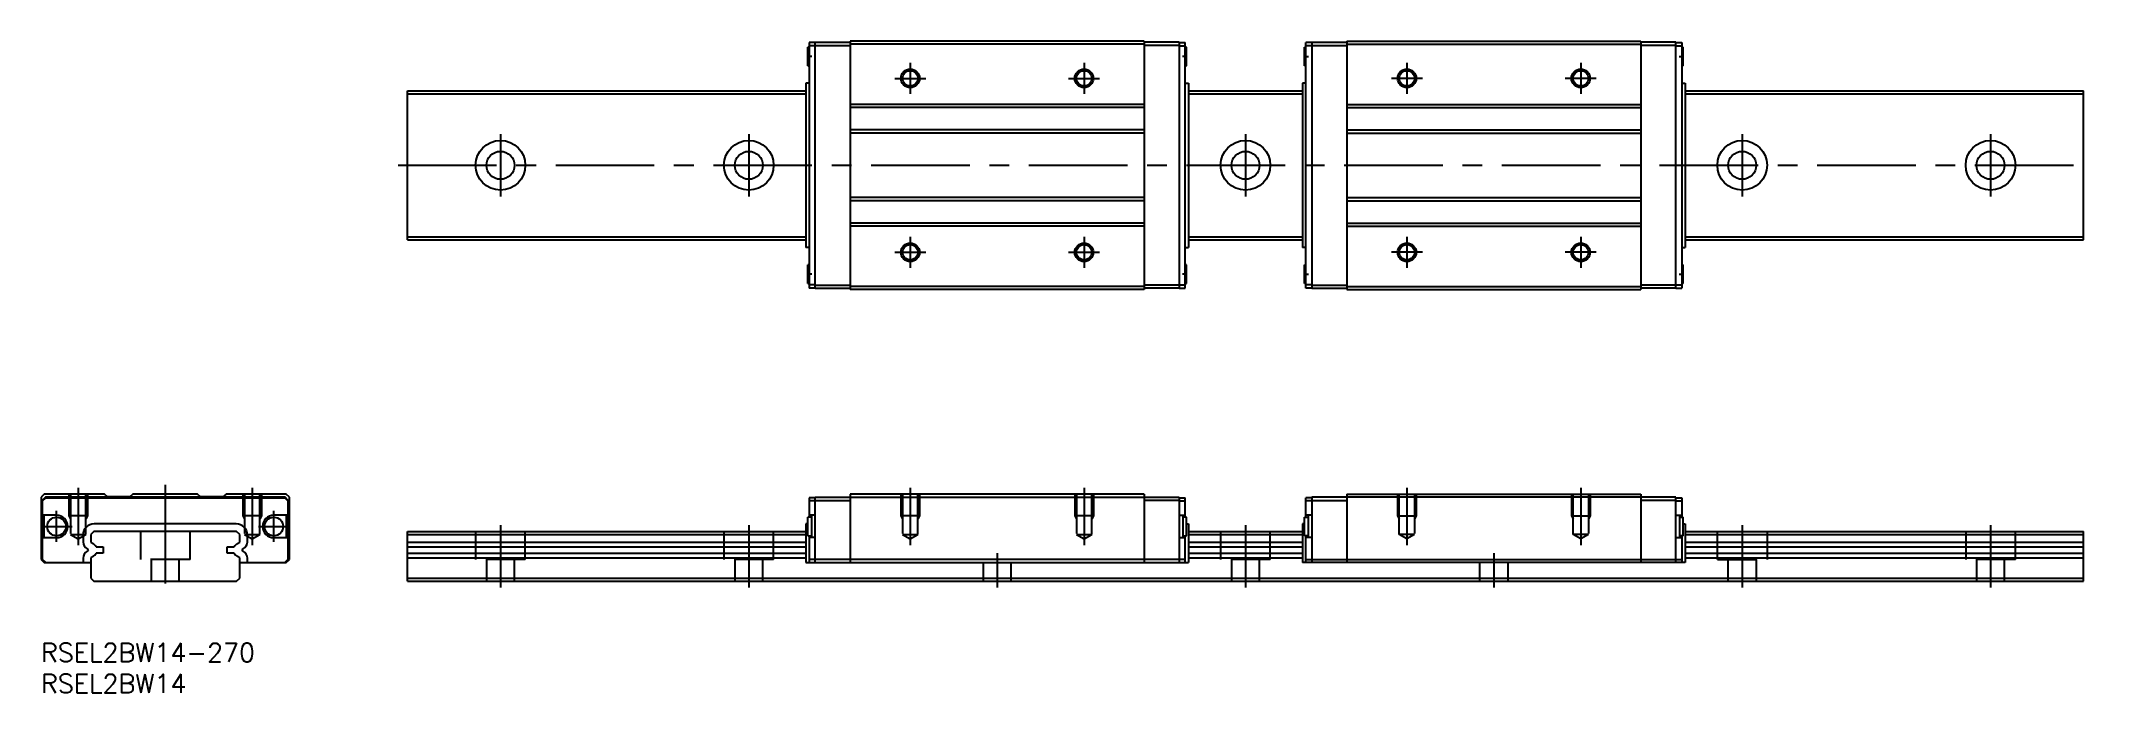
# Model space of a CAD drawing. Extents: x 0 to 330, y -8 to 97.
import ezdxf

# ---------------------------------------------------------------- set-up
doc = ezdxf.new("R2010")
doc.units = 0
doc.header["$LTSCALE"] = 0.5
doc.linetypes.add('CENTER', pattern=[50.8, 31.75, -6.35, 6.35, -6.35])
doc.linetypes.add('DASHED', pattern=[19.05, 12.7, -6.35])
for name, color, linetype in [('MSM_CENTER', 1, 'CENTER'), ('MSM_CONTINUOUS', 7, 'CONTINUOUS'), ('MSM_DASHED', 4, 'DASHED'), ('MSM_NARROW', 5, 'CONTINUOUS'), ('MSM_PART_NUMBER', 7, 'CONTINUOUS')]:
    doc.layers.add(name, color=color, linetype=linetype)
doc.styles.get("Standard").update_dxf_attribs({"font": 'txt.shx', "height": 1, "bigfont": 'bigfont.shx'})

# ---------------------------------------------------------------- blocks, each defined once
blk = doc.blocks.new('*U48')
at = {"layer": 'MSM_PART_NUMBER'}
blk.add_text('RSEL2BW14-270', height=3, dxfattribs=at).set_placement((0, -3))
blk = doc.blocks.new('*U49')
at = {"layer": 'MSM_PART_NUMBER'}
blk.add_text('RSEL2BW14', height=3, dxfattribs=at).set_placement((0, -8))

msp = doc.modelspace()

# ---------------------------------------------------------------- linework, layer by layer
at = {"layer": 'MSM_CENTER'}
for p, q in [((124.13, 94.44), (123.47, 94.44)), ((140, 93.44), (140, 88.44)), ((168, 93.44), (168, 88.44)), ((184.53, 94.44), (183.87, 94.44)), ((203.47, 94.44), (204.13, 94.44)), ((220, 93.44), (220, 88.44)), ((248, 93.44), (248, 88.44)), ((263.87, 94.44), (264.53, 94.44)), ((137.5, 90.94), (142.5, 90.94)), ((165.5, 90.94), (170.5, 90.94)), ((222.5, 90.94), (217.5, 90.94)), ((250.5, 90.94), (245.5, 90.94)), ((74, 81.94), (74, 71.94)), ((114, 81.94), (114, 71.94)), ((194, 81.94), (194, 71.94)), ((274, 81.94), (274, 71.94)), ((314, 81.94), (314, 71.94)), ((57.5, 76.94), (330.5, 76.94)), ((137.5, 62.94), (142.5, 62.94)), ((140, 65.44), (140, 60.44)), ((165.5, 62.94), (170.5, 62.94)), ((168, 65.44), (168, 60.44)), ((222.5, 62.94), (217.5, 62.94)), ((220, 65.44), (220, 60.44)), ((250.5, 62.94), (245.5, 62.94)), ((248, 65.44), (248, 60.44)), ((124.13, 59.44), (123.47, 59.44)), ((184.53, 59.44), (183.87, 59.44)), ((203.47, 59.44), (204.13, 59.44)), ((263.87, 59.44), (264.53, 59.44)), ((6, 25), (6, 15.79)), ((20, 25.5), (20, 8.5)), ((34, 25), (34, 15.79)), ((140, 25), (140, 15.79)), ((140, 24.29), (140, 18)), ((168, 25), (168, 15.79)), ((220, 25), (220, 15.79)), ((248, 25), (248, 15.79)), ((248, 24.29), (248, 18)), ((2.5, 16.3), (2.5, 21.3)), ((37.5, 16.3), (37.5, 21.3)), ((0, 18.8), (5, 18.8)), ((35, 18.8), (40, 18.8)), ((74, 19), (74, 9)), ((114, 19), (114, 9)), ((194, 19), (194, 9)), ((274, 19), (274, 9)), ((314, 19), (314, 9)), ((154, 14.5), (154, 9)), ((234, 14.5), (234, 9))]:
    msp.add_line(p, q, dxfattribs=at)
at = {"layer": 'MSM_CONTINUOUS'}
for p, q in [((123.5, 92.94), (123.5, 95.94)), ((123.7, 95.94), (123.5, 95.94)), ((124.7, 96.69), (123.7, 96.69)), ((123.7, 96.69), (123.7, 57.19)), ((124.7, 96.19), (123.7, 96.19)), ((124.7, 57.14), (124.7, 96.74)), ((124.7, 96.74), (130.3, 96.74)), ((124.7, 96.24), (130.3, 96.24)), ((177.7, 96.94), (130.3, 96.94)), ((130.3, 96.94), (130.3, 56.94)), ((177.7, 96.44), (130.3, 96.44)), ((177.7, 96.94), (177.7, 56.94)), ((183.3, 96.74), (177.7, 96.74)), ((183.3, 96.24), (177.7, 96.24)), ((183.3, 96.74), (183.3, 57.14)), ((183.3, 96.69), (184.3, 96.69)), ((183.3, 96.19), (184.3, 96.19)), ((184.3, 57.19), (184.3, 96.69)), ((184.5, 95.94), (184.3, 95.94)), ((184.5, 92.94), (184.5, 95.94)), ((203.5, 92.94), (203.5, 95.94)), ((203.5, 95.94), (203.7, 95.94)), ((203.7, 57.19), (203.7, 96.69)), ((204.7, 96.69), (203.7, 96.69)), ((204.7, 96.19), (203.7, 96.19)), ((204.7, 96.74), (210.3, 96.74)), ((204.7, 96.74), (204.7, 57.14)), ((204.7, 96.24), (210.3, 96.24)), ((210.3, 96.94), (257.7, 96.94)), ((210.3, 96.94), (210.3, 56.94)), ((210.3, 96.44), (257.7, 96.44)), ((257.7, 96.94), (257.7, 56.94)), ((263.3, 96.74), (257.7, 96.74)), ((263.3, 96.24), (257.7, 96.24)), ((263.3, 57.14), (263.3, 96.74)), ((263.3, 96.69), (264.3, 96.69)), ((263.3, 96.19), (264.3, 96.19)), ((264.3, 96.69), (264.3, 57.19)), ((264.3, 95.94), (264.5, 95.94)), ((264.5, 92.94), (264.5, 95.94)), ((123.5, 92.94), (123.7, 92.94)), ((184.3, 92.94), (184.5, 92.94)), ((203.7, 92.94), (203.5, 92.94)), ((264.5, 92.94), (264.3, 92.94)), ((123.2, 90.17), (123.2, 63.71)), ((123.7, 90.17), (123.2, 90.17)), ((184.3, 90.17), (184.8, 90.17)), ((184.8, 90.17), (184.8, 63.71)), ((203.2, 90.17), (203.2, 63.71)), ((203.7, 90.17), (203.2, 90.17)), ((264.3, 90.17), (264.8, 90.17)), ((264.8, 90.17), (264.8, 63.71)), ((59, 88.94), (123.2, 88.94)), ((59, 64.94), (59, 88.94)), ((59, 88.44), (123.2, 88.44)), ((177.7, 86.74), (130.3, 86.74)), ((177.7, 86.24), (130.3, 86.24)), ((184.8, 88.94), (203.2, 88.94)), ((184.8, 88.44), (203.2, 88.44)), ((210.3, 86.74), (257.7, 86.74)), ((210.3, 86.24), (257.7, 86.24)), ((264.8, 88.94), (329, 88.94)), ((264.8, 88.44), (329, 88.44)), ((329, 64.94), (329, 88.94)), ((177.7, 82.64), (130.3, 82.64)), ((210.3, 82.64), (257.7, 82.64)), ((177.7, 82.14), (130.3, 82.14)), ((210.3, 82.14), (257.7, 82.14)), ((177.7, 71.74), (130.3, 71.74)), ((177.7, 71.24), (130.3, 71.24)), ((210.3, 71.74), (257.7, 71.74)), ((210.3, 71.24), (257.7, 71.24)), ((177.7, 67.64), (130.3, 67.64)), ((177.7, 67.14), (130.3, 67.14)), ((210.3, 67.64), (257.7, 67.64)), ((210.3, 67.14), (257.7, 67.14)), ((59, 65.44), (123.2, 65.44)), ((59, 64.94), (123.2, 64.94)), ((123.7, 63.71), (123.2, 63.71)), ((184.3, 63.71), (184.8, 63.71)), ((184.8, 65.44), (203.2, 65.44)), ((184.8, 64.94), (203.2, 64.94)), ((203.7, 63.71), (203.2, 63.71)), ((264.3, 63.71), (264.8, 63.71)), ((264.8, 65.44), (329, 65.44)), ((264.8, 64.94), (329, 64.94)), ((123.5, 57.94), (123.5, 60.94)), ((123.7, 60.94), (123.5, 60.94)), ((184.5, 60.94), (184.3, 60.94)), ((184.5, 57.94), (184.5, 60.94)), ((203.5, 57.94), (203.5, 60.94)), ((203.5, 60.94), (203.7, 60.94)), ((264.3, 60.94), (264.5, 60.94)), ((264.5, 57.94), (264.5, 60.94)), ((123.5, 57.94), (123.7, 57.94)), ((124.7, 57.69), (123.7, 57.69)), ((124.7, 57.19), (123.7, 57.19)), ((124.7, 57.64), (130.3, 57.64)), ((124.7, 57.14), (130.3, 57.14)), ((177.7, 57.44), (130.3, 57.44)), ((177.7, 56.94), (130.3, 56.94)), ((183.3, 57.64), (177.7, 57.64)), ((183.3, 57.14), (177.7, 57.14)), ((183.3, 57.69), (184.3, 57.69)), ((183.3, 57.19), (184.3, 57.19)), ((184.3, 57.94), (184.5, 57.94)), ((203.7, 57.94), (203.5, 57.94)), ((204.7, 57.69), (203.7, 57.69)), ((204.7, 57.19), (203.7, 57.19)), ((204.7, 57.64), (210.3, 57.64)), ((204.7, 57.14), (210.3, 57.14)), ((210.3, 57.44), (257.7, 57.44)), ((210.3, 56.94), (257.7, 56.94)), ((263.3, 57.64), (257.7, 57.64)), ((263.3, 57.14), (257.7, 57.14)), ((263.3, 57.69), (264.3, 57.69)), ((263.3, 57.19), (264.3, 57.19)), ((264.5, 57.94), (264.3, 57.94)), ((0.5, 24), (0, 23.5)), ((0, 23.5), (0, 13.5)), ((0.7, 23.5), (0.2, 23)), ((0.25, 22.9), (0.75, 23.4)), ((10.2, 24), (0.5, 24)), ((39.3, 23.5), (0.7, 23.5)), ((0.75, 23.4), (39.25, 23.4)), ((10.7, 23.55), (10.2, 24)), ((14.3, 23.55), (10.7, 23.55)), ((14.8, 24), (14.3, 23.55)), ((25.2, 24), (14.8, 24)), ((25.7, 23.55), (25.2, 24)), ((29.3, 23.55), (25.7, 23.55)), ((29.8, 24), (29.3, 23.55)), ((39.5, 24), (29.8, 24)), ((39.25, 23.4), (39.75, 22.9)), ((39.8, 23), (39.3, 23.5)), ((40, 23.5), (39.5, 24)), ((40, 13.5), (40, 23.5)), ((123.7, 23.4), (123.7, 20.3)), ((124.7, 23.4), (123.7, 23.4)), ((124.7, 13), (124.7, 23.5)), ((124.7, 23.5), (183.3, 23.5)), ((130.3, 24), (130.3, 13)), ((177.7, 24), (130.3, 24)), ((177.7, 24), (177.7, 13)), ((183.3, 23.5), (183.3, 13)), ((183.3, 23.4), (184.3, 23.4)), ((184.3, 20.3), (184.3, 23.4)), ((203.7, 20.3), (203.7, 23.4)), ((204.7, 23.4), (203.7, 23.4)), ((204.7, 23.5), (204.7, 13)), ((263.3, 23.5), (204.7, 23.5)), ((210.3, 24), (210.3, 13)), ((210.3, 24), (257.7, 24)), ((257.7, 24), (257.7, 13)), ((263.3, 13), (263.3, 23.5)), ((263.3, 23.4), (264.3, 23.4)), ((264.3, 23.4), (264.3, 20.3)), ((0.2, 23), (0.2, 13.5)), ((0.25, 20.6), (0.25, 22.9)), ((2.5, 20.6), (0.25, 20.6)), ((0.45, 20.6), (0.45, 17)), ((39.75, 20.6), (37.5, 20.6)), ((39.55, 17), (39.55, 20.6)), ((39.75, 22.9), (39.75, 20.6)), ((39.8, 13.5), (39.8, 23)), ((123.5, 17.3), (123.5, 20.3)), ((124.1, 20.3), (123.5, 20.3)), ((124.7, 22.9), (123.7, 22.9)), ((124.7, 20.6), (123.7, 20.6)), ((124.1, 20.6), (124.1, 17)), ((124.7, 23), (130.3, 23)), ((183.3, 23), (177.7, 23)), ((183.3, 22.9), (184.3, 22.9)), ((183.3, 20.6), (184.3, 20.6)), ((183.9, 20.6), (183.9, 17)), ((184.5, 20.3), (183.9, 20.3)), ((184.5, 17.3), (184.5, 20.3)), ((203.5, 17.3), (203.5, 20.3)), ((203.5, 20.3), (204.1, 20.3)), ((204.7, 22.9), (203.7, 22.9)), ((204.7, 20.6), (203.7, 20.6)), ((204.1, 20.6), (204.1, 17)), ((204.7, 23), (210.3, 23)), ((263.3, 23), (257.7, 23)), ((263.3, 22.9), (264.3, 22.9)), ((263.3, 20.6), (264.3, 20.6)), ((263.9, 20.6), (263.9, 17)), ((263.9, 20.3), (264.5, 20.3)), ((264.5, 17.3), (264.5, 20.3)), ((0.25, 13.5), (0.25, 17)), ((0.25, 17), (2.5, 17)), ((6.77, 17.43), (6.77, 16.31)), ((8.5, 18), (8, 17.5)), ((8, 17.5), (8, 16.26)), ((31.5, 18), (8.5, 18)), ((31.43, 19.23), (8.57, 19.23)), ((32, 17.5), (31.5, 18)), ((32, 16.26), (32, 17.5)), ((33.23, 16.31), (33.23, 17.43)), ((37.5, 17), (39.75, 17)), ((39.75, 17), (39.75, 13.5)), ((59, 10), (59, 18)), ((59, 18), (123.2, 18)), ((59, 17.5), (123.2, 17.5)), ((123.2, 19.23), (123.2, 13)), ((123.5, 19.23), (123.2, 19.23)), ((123.5, 17.3), (124.1, 17.3)), ((123.7, 17.3), (123.7, 13)), ((124.7, 17), (123.7, 17)), ((183.3, 17), (184.3, 17)), ((183.9, 17.3), (184.5, 17.3)), ((184.3, 13), (184.3, 17.3)), ((184.5, 19.23), (184.8, 19.23)), ((184.8, 19.23), (184.8, 13)), ((184.8, 18), (203.2, 18)), ((184.8, 17.5), (203.2, 17.5)), ((203.2, 19.23), (203.2, 13)), ((203.5, 19.23), (203.2, 19.23)), ((204.1, 17.3), (203.5, 17.3)), ((203.7, 13), (203.7, 17.3)), ((204.7, 17), (203.7, 17)), ((263.3, 17), (264.3, 17)), ((264.5, 17.3), (263.9, 17.3)), ((264.3, 17.3), (264.3, 13)), ((264.5, 19.23), (264.8, 19.23)), ((264.8, 19.23), (264.8, 13)), ((264.8, 18), (329, 18)), ((264.8, 17.5), (329, 17.5)), ((329, 10), (329, 18)), ((0, 13.5), (0.5, 13)), ((0.2, 13.5), (0.7, 13)), ((0.75, 13), (0.25, 13.5)), ((6.77, 13.69), (6.77, 13)), ((7.42, 15.18), (7.58, 15.09)), ((7.58, 14.91), (7.42, 14.82)), ((8, 16.26), (8.37, 16.05)), ((8.37, 13.95), (8, 13.74)), ((8, 13.74), (8, 10.5)), ((8.89, 15.5), (10, 15.5)), ((10, 14.5), (8.89, 14.5)), ((10, 15.5), (10, 14.5)), ((30, 14.5), (30, 15.5)), ((30, 15.5), (31.11, 15.5)), ((31.11, 14.5), (30, 14.5)), ((31.63, 16.05), (32, 16.26)), ((32, 13.74), (31.63, 13.95)), ((32, 10.5), (32, 13.74)), ((32.42, 15.09), (32.58, 15.18)), ((32.58, 14.82), (32.42, 14.91)), ((33.23, 13), (33.23, 13.69)), ((39.75, 13.5), (39.25, 13)), ((39.3, 13), (39.8, 13.5)), ((39.5, 13), (40, 13.5)), ((59, 16.26), (123.2, 16.26)), ((59, 15.5), (123.2, 15.5)), ((59, 14.5), (123.2, 14.5)), ((59, 13.74), (123.2, 13.74)), ((184.3, 13.5), (123.7, 13.5)), ((184.8, 16.26), (203.2, 16.26)), ((184.8, 15.5), (203.2, 15.5)), ((184.8, 14.5), (203.2, 14.5)), ((184.8, 13.74), (203.2, 13.74)), ((203.7, 13.5), (264.3, 13.5)), ((264.8, 16.26), (329, 16.26)), ((264.8, 15.5), (329, 15.5)), ((264.8, 14.5), (329, 14.5)), ((264.8, 13.74), (329, 13.74)), ((0.5, 13), (8, 13)), ((8, 10.5), (8.5, 10)), ((8.5, 10), (31.5, 10)), ((31.5, 10), (32, 10.5)), ((32, 13), (39.5, 13)), ((59, 10.5), (329, 10.5)), ((59, 10), (329, 10)), ((123.2, 13), (184.8, 13)), ((264.8, 13), (203.2, 13))]:
    msp.add_line(p, q, dxfattribs=at)
for centre, radius in [((140, 90.94), 1.23), ((168, 90.94), 1.23), ((220, 90.94), 1.23), ((248, 90.94), 1.23), ((74, 76.94), 4), ((114, 76.94), 4), ((194, 76.94), 4), ((274, 76.94), 4), ((314, 76.94), 4), ((74, 76.94), 2.25), ((114, 76.94), 2.25), ((194, 76.94), 2.25), ((274, 76.94), 2.25), ((314, 76.94), 2.25), ((140, 62.94), 1.23), ((168, 62.94), 1.23), ((220, 62.94), 1.23), ((248, 62.94), 1.23), ((2.5, 18.8), 1.5), ((37.5, 18.8), 1.5)]:
    msp.add_circle(centre, radius, dxfattribs=at)
for centre, radius, start, end in [((2.5, 18.8), 1.8, 270, 90), ((37.5, 18.8), 1.8, 90, 270), ((8.57, 17.43), 1.8, 90, 180), ((31.43, 17.43), 1.8, 0, 90), ((8.07, 16.31), 1.3, 180, 240.0083), ((8.07, 13.69), 1.3, 119.9917, 180), ((7.53, 15), 0.1, 299.9917, 60.0083), ((7.71, 14.91), 1.32, 26.598, 60.0008), ((7.71, 15.09), 1.32, 299.9992, 333.402), ((32.29, 14.91), 1.32, 119.9992, 153.402), ((32.29, 15.09), 1.32, 206.598, 240.0008), ((32.47, 15), 0.1, 119.9917, 240.0083), ((31.93, 16.31), 1.3, 299.9917, 0), ((31.93, 13.69), 1.3, 0, 60.0083)]:
    msp.add_arc(centre, radius, start, end, dxfattribs=at)
at = {"layer": 'MSM_DASHED'}
for p, q in [((4.5, 24), (4.5, 20.5)), ((4.77, 24), (4.77, 17.5)), ((7.23, 17.5), (7.23, 24)), ((7.5, 24), (7.5, 20.5)), ((32.5, 24), (32.5, 20.5)), ((32.77, 24), (32.77, 17.5)), ((35.23, 17.5), (35.23, 24)), ((35.5, 24), (35.5, 20.5)), ((138.5, 24), (138.5, 20.5)), ((138.77, 24), (138.77, 17.5)), ((141.23, 17.5), (141.23, 24)), ((141.5, 24), (141.5, 20.5)), ((166.5, 24), (166.5, 20.5)), ((166.77, 24), (166.77, 17.5)), ((169.23, 17.5), (169.23, 24)), ((169.5, 24), (169.5, 20.5)), ((218.5, 24), (218.5, 20.5)), ((218.77, 17.5), (218.77, 24)), ((221.23, 24), (221.23, 17.5)), ((221.5, 24), (221.5, 20.5)), ((246.5, 24), (246.5, 20.5)), ((246.77, 17.5), (246.77, 24)), ((249.23, 24), (249.23, 17.5)), ((249.5, 24), (249.5, 20.5)), ((7.5, 20.5), (4.5, 20.5)), ((4.5, 20.5), (4.77, 20.03)), ((7.5, 20.5), (7.23, 20.03)), ((35.5, 20.5), (32.5, 20.5)), ((32.5, 20.5), (32.77, 20.03)), ((35.5, 20.5), (35.23, 20.03)), ((141.5, 20.5), (138.5, 20.5)), ((138.5, 20.5), (138.77, 20.03)), ((141.5, 20.5), (141.23, 20.03)), ((169.5, 20.5), (166.5, 20.5)), ((166.5, 20.5), (166.77, 20.03)), ((169.5, 20.5), (169.23, 20.03)), ((218.5, 20.5), (221.5, 20.5)), ((218.5, 20.5), (218.77, 20.03)), ((221.5, 20.5), (221.23, 20.03)), ((246.5, 20.5), (249.5, 20.5)), ((246.5, 20.5), (246.77, 20.03)), ((249.5, 20.5), (249.23, 20.03)), ((4.77, 17.5), (7.23, 17.5)), ((4.77, 17.5), (6, 16.79)), ((6, 16.79), (7.23, 17.5)), ((16, 18), (16, 13.5)), ((24, 13.5), (24, 18)), ((32.77, 17.5), (35.23, 17.5)), ((32.77, 17.5), (34, 16.79)), ((34, 16.79), (35.23, 17.5)), ((70, 18), (70, 13.5)), ((78, 13.5), (78, 18)), ((110, 18), (110, 13.5)), ((118, 13.5), (118, 18)), ((138.77, 17.5), (140, 16.79)), ((138.77, 17.5), (141.23, 17.5)), ((140, 16.79), (141.23, 17.5)), ((166.77, 17.5), (168, 16.79)), ((166.77, 17.5), (169.23, 17.5)), ((168, 16.79), (169.23, 17.5)), ((190, 18), (190, 13.5)), ((198, 13.5), (198, 18)), ((220, 16.79), (218.77, 17.5)), ((221.23, 17.5), (218.77, 17.5)), ((221.23, 17.5), (220, 16.79)), ((248, 16.79), (246.77, 17.5)), ((249.23, 17.5), (246.77, 17.5)), ((249.23, 17.5), (248, 16.79)), ((270, 13.5), (270, 18)), ((278, 18), (278, 13.5)), ((310, 18), (310, 13.5)), ((318, 13.5), (318, 18)), ((24, 13.5), (16, 13.5)), ((17.75, 13.5), (17.75, 10)), ((22.25, 10), (22.25, 13.5)), ((78, 13.5), (70, 13.5)), ((71.75, 13.5), (71.75, 10)), ((76.25, 10), (76.25, 13.5)), ((118, 13.5), (110, 13.5)), ((111.75, 13.5), (111.75, 10)), ((116.25, 10), (116.25, 13.5)), ((198, 13.5), (190, 13.5)), ((191.75, 13.5), (191.75, 10)), ((196.25, 10), (196.25, 13.5)), ((270, 13.5), (278, 13.5)), ((271.75, 10), (271.75, 13.5)), ((276.25, 13.5), (276.25, 10)), ((318, 13.5), (310, 13.5)), ((311.75, 13.5), (311.75, 10)), ((316.25, 10), (316.25, 13.5)), ((151.75, 13), (151.75, 10)), ((156.25, 10), (156.25, 13)), ((231.75, 10), (231.75, 13)), ((236.25, 13), (236.25, 10))]:
    msp.add_line(p, q, dxfattribs=at)
at = {"layer": 'MSM_NARROW'}
for centre in [(140, 90.94), (168, 90.94), (220, 90.94), (248, 90.94), (140, 62.94), (168, 62.94), (220, 62.94), (248, 62.94)]:
    msp.add_circle(centre, 1.5, dxfattribs=at)

# ---------------------------------------------------------------- block references
at = {"layer": 'MSM_CONTINUOUS'}
for name in ['*U48', '*U49']:
    msp.add_blockref(name, (0, 0), dxfattribs=at)

doc.saveas('drawing.dxf')
